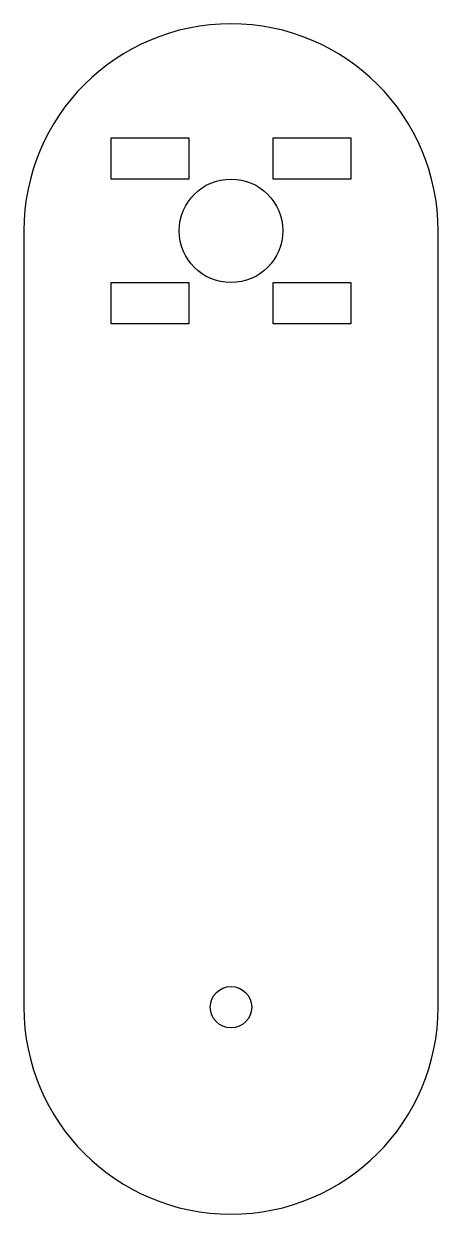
# Model space of a CAD drawing. Header units: millimetres. Extents: x -116 to -84, y 3.1 to 95.1.
import ezdxf

# ---------------------------------------------------------------- set-up
doc = ezdxf.new("R2010")
doc.units = ezdxf.units.MM
doc.layers.get('0').update_dxf_attribs({"linetype": 'CONTINUOUS'})

msp = doc.modelspace()

# ---------------------------------------------------------------- linework, layer by layer
msp.add_lwpolyline([(-84, 79.1, 1), (-116, 79.1), (-116, 19.1, 1), (-84, 19.1)], format="xyb", close=True)
for points in [[(-103.25, 86.3), (-103.25, 83.1), (-109.25, 83.1), (-109.25, 86.3)], [(-90.75, 86.3), (-90.75, 83.1), (-96.75, 83.1), (-96.75, 86.3)], [(-103.25, 75.1), (-103.25, 71.9), (-109.25, 71.9), (-109.25, 75.1)], [(-90.75, 75.1), (-90.75, 71.9), (-96.75, 71.9), (-96.75, 75.1)]]:
    msp.add_lwpolyline(points, close=True)
for centre, radius in [((-100, 79.1), 4), ((-100, 19.1), 1.6)]:
    msp.add_circle(centre, radius)

doc.saveas('drawing.dxf')
